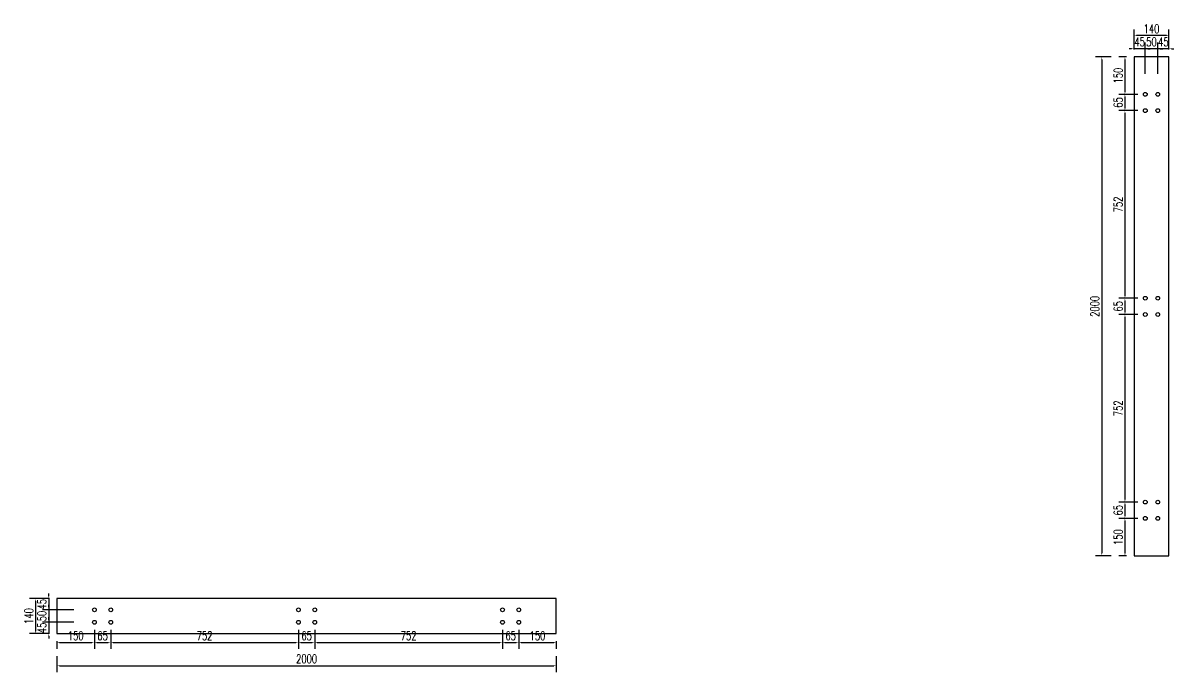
# Model space of a CAD drawing. Header units: millimetres. Extents: x -1690391 to -1305911, y 1095385 to 1536160.
# Drawn here: x -1473452 to -1468842, y 1166609 to 1169210 of the extents above; entities that cross this region are included whole.
import ezdxf

# ---------------------------------------------------------------- set-up
doc = ezdxf.new("R2010")
doc.units = ezdxf.units.MM
doc.header["$LTSCALE"] = 10
doc.layers.get('DEFPOINTS').update_dxf_attribs({"linetype": 'CONTINUOUS'})
doc.layers.add('W-STEEL_FRAME钢架', color=3, linetype='CONTINUOUS')
doc.styles.add('STANDARD_T3', font='simplex.shx', dxfattribs={"width": 0.7, "bigfont": 'gbcbig.shx'})
doc.dimstyles.new('W&&10', dxfattribs={"dimtxt": 35, "dimasz": 10, "dimexe": 25, "dimexo": 30, "dimgap": 10, "dimtad": 1, "dimdec": 0, "dimzin": 0, "dimdsep": 46, "dimtxsty": 'STANDARD_T3', "dimcen": 0.09, "dimclrd": 1, "dimclre": 1, "dimclrt": 7, "dimazin": 2, "dimtfac": 1, "dimtdec": 0, "dimtix": 1, "dimtmove": 2, "dimatfit": 3, "dimfxl": 100, "dimtolj": 1, "dimtzin": 0, "dimarcsym": 0})

# ---------------------------------------------------------------- blocks, each defined once
blk = doc.blocks.new('*D206')
at = {"layer": 'DEFPOINTS', "color": 0, "transparency": 16777216}
for p in [(-1473166.3, 1166807.9), (-1473316.3, 1166762.9), (-1473166.3, 1166726.5)]:
    blk.add_point(p, dxfattribs=at)
at = {"layer": 'W-STEEL_FRAME钢架', "color": 1, "lineweight": -2, "transparency": 16777216}
for p, q in [((-1473166.3, 1166777.9), (-1473166.3, 1166701.5)), ((-1473316.3, 1166732.9), (-1473316.3, 1166701.5)), ((-1473306.3, 1166726.5), (-1473176.3, 1166726.5))]:
    blk.add_line(p, q, dxfattribs=at)
at = {"layer": 'W-STEEL_FRAME钢架', "color": 1, "transparency": 16777216}
for points in [[(-1473306.3, 1166728.2), (-1473306.3, 1166724.8), (-1473316.3, 1166726.5)], [(-1473176.3, 1166728.2), (-1473176.3, 1166724.8), (-1473166.3, 1166726.5)]]:
    blk.add_solid(points, dxfattribs=at)
at = {"layer": 'W-STEEL_FRAME钢架', "color": 7, "transparency": 16777216, "insert": (-1473241.3, 1166754), "char_height": 35, "attachment_point": 5, "style": 'STANDARD_T3'}
blk.add_mtext('\\A1;150', dxfattribs=at)
blk = doc.blocks.new('*D207')
at = {"layer": 'DEFPOINTS', "color": 0, "transparency": 16777216}
for p in [(-1473166.3, 1166807.9), (-1473101, 1166807.9), (-1473101, 1166726.5)]:
    blk.add_point(p, dxfattribs=at)
at = {"layer": 'W-STEEL_FRAME钢架', "color": 1, "lineweight": -2, "transparency": 16777216}
for p, q in [((-1473166.3, 1166777.9), (-1473166.3, 1166701.5)), ((-1473101, 1166777.9), (-1473101, 1166701.5)), ((-1473156.3, 1166726.5), (-1473111, 1166726.5))]:
    blk.add_line(p, q, dxfattribs=at)
at = {"layer": 'W-STEEL_FRAME钢架', "color": 1, "transparency": 16777216}
for points in [[(-1473156.3, 1166728.2), (-1473156.3, 1166724.8), (-1473166.3, 1166726.5)], [(-1473111, 1166728.2), (-1473111, 1166724.8), (-1473101, 1166726.5)]]:
    blk.add_solid(points, dxfattribs=at)
at = {"layer": 'W-STEEL_FRAME钢架', "color": 7, "transparency": 16777216, "insert": (-1473133.7, 1166754), "char_height": 35, "attachment_point": 5, "style": 'STANDARD_T3'}
blk.add_mtext('\\A1;65', dxfattribs=at)
blk = doc.blocks.new('*D208')
at = {"layer": 'DEFPOINTS', "color": 0, "transparency": 16777216}
for p in [(-1473101, 1166807.9), (-1472349, 1166807.9), (-1472349, 1166726.5)]:
    blk.add_point(p, dxfattribs=at)
at = {"layer": 'W-STEEL_FRAME钢架', "color": 1, "lineweight": -2, "transparency": 16777216}
for p, q in [((-1473101, 1166777.9), (-1473101, 1166701.5)), ((-1472349, 1166777.9), (-1472349, 1166701.5)), ((-1473091, 1166726.5), (-1472359, 1166726.5))]:
    blk.add_line(p, q, dxfattribs=at)
at = {"layer": 'W-STEEL_FRAME钢架', "color": 1, "transparency": 16777216}
for points in [[(-1473091, 1166728.2), (-1473091, 1166724.8), (-1473101, 1166726.5)], [(-1472359, 1166728.2), (-1472359, 1166724.8), (-1472349, 1166726.5)]]:
    blk.add_solid(points, dxfattribs=at)
at = {"layer": 'W-STEEL_FRAME钢架', "color": 7, "transparency": 16777216, "insert": (-1472725, 1166754), "char_height": 35, "attachment_point": 5, "style": 'STANDARD_T3'}
blk.add_mtext('\\A1;752', dxfattribs=at)
blk = doc.blocks.new('*D209')
at = {"layer": 'DEFPOINTS', "color": 0, "transparency": 16777216}
for p in [(-1472349, 1166807.9), (-1472283.7, 1166807.9), (-1472283.7, 1166726.5)]:
    blk.add_point(p, dxfattribs=at)
at = {"layer": 'W-STEEL_FRAME钢架', "color": 1, "lineweight": -2, "transparency": 16777216}
for p, q in [((-1472349, 1166777.9), (-1472349, 1166701.5)), ((-1472283.7, 1166777.9), (-1472283.7, 1166701.5)), ((-1472339, 1166726.5), (-1472293.7, 1166726.5))]:
    blk.add_line(p, q, dxfattribs=at)
at = {"layer": 'W-STEEL_FRAME钢架', "color": 1, "transparency": 16777216}
for points in [[(-1472339, 1166728.2), (-1472339, 1166724.8), (-1472349, 1166726.5)], [(-1472293.7, 1166728.2), (-1472293.7, 1166724.8), (-1472283.7, 1166726.5)]]:
    blk.add_solid(points, dxfattribs=at)
at = {"layer": 'W-STEEL_FRAME钢架', "color": 7, "transparency": 16777216, "insert": (-1472316.3, 1166754), "char_height": 35, "attachment_point": 5, "style": 'STANDARD_T3'}
blk.add_mtext('\\A1;65', dxfattribs=at)
blk = doc.blocks.new('*D210')
at = {"layer": 'DEFPOINTS', "color": 0, "transparency": 16777216}
for p in [(-1472283.7, 1166807.9), (-1471531.7, 1166807.9), (-1471531.7, 1166726.5)]:
    blk.add_point(p, dxfattribs=at)
at = {"layer": 'W-STEEL_FRAME钢架', "color": 1, "lineweight": -2, "transparency": 16777216}
for p, q in [((-1472283.7, 1166777.9), (-1472283.7, 1166701.5)), ((-1471531.7, 1166777.9), (-1471531.7, 1166701.5)), ((-1472273.7, 1166726.5), (-1471541.7, 1166726.5))]:
    blk.add_line(p, q, dxfattribs=at)
at = {"layer": 'W-STEEL_FRAME钢架', "color": 1, "transparency": 16777216}
for points in [[(-1472273.7, 1166728.2), (-1472273.7, 1166724.8), (-1472283.7, 1166726.5)], [(-1471541.7, 1166728.2), (-1471541.7, 1166724.8), (-1471531.7, 1166726.5)]]:
    blk.add_solid(points, dxfattribs=at)
at = {"layer": 'W-STEEL_FRAME钢架', "color": 7, "transparency": 16777216, "insert": (-1471907.7, 1166754), "char_height": 35, "attachment_point": 5, "style": 'STANDARD_T3'}
blk.add_mtext('\\A1;752', dxfattribs=at)
blk = doc.blocks.new('*D211')
at = {"layer": 'DEFPOINTS', "color": 0, "transparency": 16777216}
for p in [(-1471531.7, 1166807.9), (-1471466.3, 1166807.9), (-1471466.3, 1166726.5)]:
    blk.add_point(p, dxfattribs=at)
at = {"layer": 'W-STEEL_FRAME钢架', "color": 1, "lineweight": -2, "transparency": 16777216}
for p, q in [((-1471531.7, 1166777.9), (-1471531.7, 1166701.5)), ((-1471466.3, 1166777.9), (-1471466.3, 1166701.5)), ((-1471521.7, 1166726.5), (-1471476.3, 1166726.5))]:
    blk.add_line(p, q, dxfattribs=at)
at = {"layer": 'W-STEEL_FRAME钢架', "color": 1, "transparency": 16777216}
for points in [[(-1471521.7, 1166728.2), (-1471521.7, 1166724.8), (-1471531.7, 1166726.5)], [(-1471476.3, 1166728.2), (-1471476.3, 1166724.8), (-1471466.3, 1166726.5)]]:
    blk.add_solid(points, dxfattribs=at)
at = {"layer": 'W-STEEL_FRAME钢架', "color": 7, "transparency": 16777216, "insert": (-1471499, 1166754), "char_height": 35, "attachment_point": 5, "style": 'STANDARD_T3'}
blk.add_mtext('\\A1;65', dxfattribs=at)
blk = doc.blocks.new('*D212')
at = {"layer": 'DEFPOINTS', "color": 0, "transparency": 16777216}
for p in [(-1471466.3, 1166807.9), (-1471316.3, 1166762.9), (-1471316.3, 1166726.5)]:
    blk.add_point(p, dxfattribs=at)
at = {"layer": 'W-STEEL_FRAME钢架', "color": 1, "lineweight": -2, "transparency": 16777216}
for p, q in [((-1471466.3, 1166777.9), (-1471466.3, 1166701.5)), ((-1471456.3, 1166726.5), (-1471326.3, 1166726.5)), ((-1471316.3, 1166732.9), (-1471316.3, 1166701.5))]:
    blk.add_line(p, q, dxfattribs=at)
at = {"layer": 'W-STEEL_FRAME钢架', "color": 1, "transparency": 16777216}
for points in [[(-1471456.3, 1166728.2), (-1471456.3, 1166724.8), (-1471466.3, 1166726.5)], [(-1471326.3, 1166728.2), (-1471326.3, 1166724.8), (-1471316.3, 1166726.5)]]:
    blk.add_solid(points, dxfattribs=at)
at = {"layer": 'W-STEEL_FRAME钢架', "color": 7, "transparency": 16777216, "insert": (-1471391.3, 1166754), "char_height": 35, "attachment_point": 5, "style": 'STANDARD_T3'}
blk.add_mtext('\\A1;150', dxfattribs=at)
blk = doc.blocks.new('*D213')
at = {"layer": 'DEFPOINTS', "color": 0, "transparency": 16777216}
for p in [(-1473316.3, 1166902.9), (-1473401.9, 1166762.9), (-1473316.3, 1166762.9)]:
    blk.add_point(p, dxfattribs=at)
at = {"layer": 'W-STEEL_FRAME钢架', "color": 1, "lineweight": -2, "transparency": 16777216}
for p, q in [((-1473346.3, 1166902.9), (-1473426.9, 1166902.9)), ((-1473401.9, 1166892.9), (-1473401.9, 1166772.9)), ((-1473346.3, 1166762.9), (-1473426.9, 1166762.9))]:
    blk.add_line(p, q, dxfattribs=at)
at = {"layer": 'W-STEEL_FRAME钢架', "color": 1, "transparency": 16777216}
for points in [[(-1473403.6, 1166892.9), (-1473400.2, 1166892.9), (-1473401.9, 1166902.9)], [(-1473403.6, 1166772.9), (-1473400.2, 1166772.9), (-1473401.9, 1166762.9)]]:
    blk.add_solid(points, dxfattribs=at)
at = {"layer": 'W-STEEL_FRAME钢架', "color": 7, "transparency": 16777216, "insert": (-1473429.4, 1166832.9), "char_height": 35, "attachment_point": 5, "rotation": 90, "style": 'STANDARD_T3'}
blk.add_mtext('\\A1;140', dxfattribs=at)
blk = doc.blocks.new('*D214')
at = {"layer": 'DEFPOINTS', "color": 0, "transparency": 16777216}
for p in [(-1473316.3, 1166902.9), (-1473349.1, 1166857.9), (-1473166.3, 1166857.9)]:
    blk.add_point(p, dxfattribs=at)
at = {"layer": 'W-STEEL_FRAME钢架', "color": 1, "lineweight": -2, "transparency": 16777216}
for p, q in [((-1473346.3, 1166902.9), (-1473374.1, 1166902.9)), ((-1473349.1, 1166912.9), (-1473349.1, 1166922.9)), ((-1473349.1, 1166902.9), (-1473349.1, 1166857.9)), ((-1473249.1, 1166857.9), (-1473374.1, 1166857.9)), ((-1473349.1, 1166847.9), (-1473349.1, 1166837.9))]:
    blk.add_line(p, q, dxfattribs=at)
at = {"layer": 'W-STEEL_FRAME钢架', "color": 1, "transparency": 16777216}
for points in [[(-1473350.7, 1166912.9), (-1473347.4, 1166912.9), (-1473349.1, 1166902.9)], [(-1473350.7, 1166847.9), (-1473347.4, 1166847.9), (-1473349.1, 1166857.9)]]:
    blk.add_solid(points, dxfattribs=at)
at = {"layer": 'W-STEEL_FRAME钢架', "color": 7, "transparency": 16777216, "insert": (-1473376.6, 1166880.4), "char_height": 35, "attachment_point": 5, "rotation": 90, "style": 'STANDARD_T3'}
blk.add_mtext('\\A1;45', dxfattribs=at)
blk = doc.blocks.new('*D215')
at = {"layer": 'DEFPOINTS', "color": 0, "transparency": 16777216}
for p in [(-1473166.3, 1166857.9), (-1473349.1, 1166807.9), (-1473166.3, 1166807.9)]:
    blk.add_point(p, dxfattribs=at)
at = {"layer": 'W-STEEL_FRAME钢架', "color": 1, "lineweight": -2, "transparency": 16777216}
for p, q in [((-1473249.1, 1166857.9), (-1473374.1, 1166857.9)), ((-1473349.1, 1166867.9), (-1473349.1, 1166877.9)), ((-1473349.1, 1166857.9), (-1473349.1, 1166807.9)), ((-1473249.1, 1166807.9), (-1473374.1, 1166807.9)), ((-1473349.1, 1166797.9), (-1473349.1, 1166787.9))]:
    blk.add_line(p, q, dxfattribs=at)
at = {"layer": 'W-STEEL_FRAME钢架', "color": 1, "transparency": 16777216}
for points in [[(-1473350.7, 1166867.9), (-1473347.4, 1166867.9), (-1473349.1, 1166857.9)], [(-1473350.7, 1166797.9), (-1473347.4, 1166797.9), (-1473349.1, 1166807.9)]]:
    blk.add_solid(points, dxfattribs=at)
at = {"layer": 'W-STEEL_FRAME钢架', "color": 7, "transparency": 16777216, "insert": (-1473376.6, 1166832.9), "char_height": 35, "attachment_point": 5, "rotation": 90, "style": 'STANDARD_T3'}
blk.add_mtext('\\A1;50', dxfattribs=at)
blk = doc.blocks.new('*D204')
at = {"layer": 'DEFPOINTS', "color": 0, "transparency": 16777216}
for p in [(-1473166.3, 1166807.9), (-1473349.1, 1166762.9), (-1473316.3, 1166762.9)]:
    blk.add_point(p, dxfattribs=at)
at = {"layer": 'W-STEEL_FRAME钢架', "color": 1, "lineweight": -2, "transparency": 16777216}
for p, q in [((-1473249.1, 1166807.9), (-1473374.1, 1166807.9)), ((-1473349.1, 1166817.9), (-1473349.1, 1166827.9)), ((-1473349.1, 1166807.9), (-1473349.1, 1166762.9)), ((-1473346.3, 1166762.9), (-1473374.1, 1166762.9)), ((-1473349.1, 1166752.9), (-1473349.1, 1166742.9))]:
    blk.add_line(p, q, dxfattribs=at)
at = {"layer": 'W-STEEL_FRAME钢架', "color": 1, "transparency": 16777216}
for points in [[(-1473350.7, 1166817.9), (-1473347.4, 1166817.9), (-1473349.1, 1166807.9)], [(-1473350.7, 1166752.9), (-1473347.4, 1166752.9), (-1473349.1, 1166762.9)]]:
    blk.add_solid(points, dxfattribs=at)
at = {"layer": 'W-STEEL_FRAME钢架', "color": 7, "transparency": 16777216, "insert": (-1473376.6, 1166785.4), "char_height": 35, "attachment_point": 5, "rotation": 90, "style": 'STANDARD_T3'}
blk.add_mtext('\\A1;45', dxfattribs=at)
blk = doc.blocks.new('*D205')
at = {"layer": 'DEFPOINTS', "color": 0, "transparency": 16777216}
for p in [(-1473316.3, 1166701.5), (-1471316.3, 1166701.5), (-1471316.3, 1166633.6)]:
    blk.add_point(p, dxfattribs=at)
at = {"layer": 'W-STEEL_FRAME钢架', "color": 1, "lineweight": -2, "transparency": 16777216}
for p, q in [((-1473316.3, 1166671.5), (-1473316.3, 1166608.6)), ((-1471316.3, 1166671.5), (-1471316.3, 1166608.6)), ((-1473306.3, 1166633.6), (-1471326.3, 1166633.6))]:
    blk.add_line(p, q, dxfattribs=at)
at = {"layer": 'W-STEEL_FRAME钢架', "color": 1, "transparency": 16777216}
for points in [[(-1473306.3, 1166635.3), (-1473306.3, 1166632), (-1473316.3, 1166633.6)], [(-1471326.3, 1166635.3), (-1471326.3, 1166632), (-1471316.3, 1166633.6)]]:
    blk.add_solid(points, dxfattribs=at)
at = {"layer": 'W-STEEL_FRAME钢架', "color": 7, "transparency": 16777216, "insert": (-1472316.3, 1166661.1), "char_height": 35, "attachment_point": 5, "style": 'STANDARD_T3'}
blk.add_mtext('\\A1;2000', dxfattribs=at)
blk = doc.blocks.new('*D218')
at = {"layer": 'DEFPOINTS', "color": 0, "transparency": 16777216}
for p in [(-1469001.6, 1169074.5), (-1469038, 1168924.5), (-1468956.6, 1168924.5)]:
    blk.add_point(p, dxfattribs=at)
at = {"layer": 'W-STEEL_FRAME钢架', "color": 1, "lineweight": -2, "transparency": 16777216}
for p, q in [((-1469031.6, 1169074.5), (-1469063, 1169074.5)), ((-1469038, 1169064.5), (-1469038, 1168934.5)), ((-1468986.6, 1168924.5), (-1469063, 1168924.5))]:
    blk.add_line(p, q, dxfattribs=at)
at = {"layer": 'W-STEEL_FRAME钢架', "color": 1, "transparency": 16777216}
for points in [[(-1469039.7, 1169064.5), (-1469036.4, 1169064.5), (-1469038, 1169074.5)], [(-1469039.7, 1168934.5), (-1469036.4, 1168934.5), (-1469038, 1168924.5)]]:
    blk.add_solid(points, dxfattribs=at)
at = {"layer": 'W-STEEL_FRAME钢架', "color": 7, "transparency": 16777216, "insert": (-1469065.5, 1168999.5), "char_height": 35, "attachment_point": 5, "rotation": 90, "style": 'STANDARD_T3'}
blk.add_mtext('\\A1;150', dxfattribs=at)
blk = doc.blocks.new('*D219')
at = {"layer": 'DEFPOINTS', "color": 0, "transparency": 16777216}
for p in [(-1468956.6, 1168924.5), (-1469038, 1168859.1), (-1468956.6, 1168859.1)]:
    blk.add_point(p, dxfattribs=at)
at = {"layer": 'W-STEEL_FRAME钢架', "color": 1, "lineweight": -2, "transparency": 16777216}
for p, q in [((-1468986.6, 1168924.5), (-1469063, 1168924.5)), ((-1469038, 1168914.5), (-1469038, 1168869.1)), ((-1468986.6, 1168859.1), (-1469063, 1168859.1))]:
    blk.add_line(p, q, dxfattribs=at)
at = {"layer": 'W-STEEL_FRAME钢架', "color": 1, "transparency": 16777216}
for points in [[(-1469039.7, 1168914.5), (-1469036.4, 1168914.5), (-1469038, 1168924.5)], [(-1469039.7, 1168869.1), (-1469036.4, 1168869.1), (-1469038, 1168859.1)]]:
    blk.add_solid(points, dxfattribs=at)
at = {"layer": 'W-STEEL_FRAME钢架', "color": 7, "transparency": 16777216, "insert": (-1469065.5, 1168891.8), "char_height": 35, "attachment_point": 5, "rotation": 90, "style": 'STANDARD_T3'}
blk.add_mtext('\\A1;65', dxfattribs=at)
blk = doc.blocks.new('*D220')
at = {"layer": 'DEFPOINTS', "color": 0, "transparency": 16777216}
for p in [(-1468956.6, 1168859.1), (-1469038, 1168107.1), (-1468956.6, 1168107.1)]:
    blk.add_point(p, dxfattribs=at)
at = {"layer": 'W-STEEL_FRAME钢架', "color": 1, "lineweight": -2, "transparency": 16777216}
for p, q in [((-1468986.6, 1168859.1), (-1469063, 1168859.1)), ((-1469038, 1168849.1), (-1469038, 1168117.1)), ((-1468986.6, 1168107.1), (-1469063, 1168107.1))]:
    blk.add_line(p, q, dxfattribs=at)
at = {"layer": 'W-STEEL_FRAME钢架', "color": 1, "transparency": 16777216}
for points in [[(-1469039.7, 1168849.1), (-1469036.4, 1168849.1), (-1469038, 1168859.1)], [(-1469039.7, 1168117.1), (-1469036.4, 1168117.1), (-1469038, 1168107.1)]]:
    blk.add_solid(points, dxfattribs=at)
at = {"layer": 'W-STEEL_FRAME钢架', "color": 7, "transparency": 16777216, "insert": (-1469065.5, 1168483.1), "char_height": 35, "attachment_point": 5, "rotation": 90, "style": 'STANDARD_T3'}
blk.add_mtext('\\A1;752', dxfattribs=at)
blk = doc.blocks.new('*D221')
at = {"layer": 'DEFPOINTS', "color": 0, "transparency": 16777216}
for p in [(-1468956.6, 1168107.1), (-1469038, 1168041.8), (-1468956.6, 1168041.8)]:
    blk.add_point(p, dxfattribs=at)
at = {"layer": 'W-STEEL_FRAME钢架', "color": 1, "lineweight": -2, "transparency": 16777216}
for p, q in [((-1468986.6, 1168107.1), (-1469063, 1168107.1)), ((-1469038, 1168097.1), (-1469038, 1168051.8)), ((-1468986.6, 1168041.8), (-1469063, 1168041.8))]:
    blk.add_line(p, q, dxfattribs=at)
at = {"layer": 'W-STEEL_FRAME钢架', "color": 1, "transparency": 16777216}
for points in [[(-1469039.7, 1168097.1), (-1469036.4, 1168097.1), (-1469038, 1168107.1)], [(-1469039.7, 1168051.8), (-1469036.4, 1168051.8), (-1469038, 1168041.8)]]:
    blk.add_solid(points, dxfattribs=at)
at = {"layer": 'W-STEEL_FRAME钢架', "color": 7, "transparency": 16777216, "insert": (-1469065.5, 1168074.5), "char_height": 35, "attachment_point": 5, "rotation": 90, "style": 'STANDARD_T3'}
blk.add_mtext('\\A1;65', dxfattribs=at)
blk = doc.blocks.new('*D222')
at = {"layer": 'DEFPOINTS', "color": 0, "transparency": 16777216}
for p in [(-1468956.6, 1168041.8), (-1469038, 1167289.8), (-1468956.6, 1167289.8)]:
    blk.add_point(p, dxfattribs=at)
at = {"layer": 'W-STEEL_FRAME钢架', "color": 1, "lineweight": -2, "transparency": 16777216}
for p, q in [((-1468986.6, 1168041.8), (-1469063, 1168041.8)), ((-1469038, 1168031.8), (-1469038, 1167299.8)), ((-1468986.6, 1167289.8), (-1469063, 1167289.8))]:
    blk.add_line(p, q, dxfattribs=at)
at = {"layer": 'W-STEEL_FRAME钢架', "color": 1, "transparency": 16777216}
for points in [[(-1469039.7, 1168031.8), (-1469036.4, 1168031.8), (-1469038, 1168041.8)], [(-1469039.7, 1167299.8), (-1469036.4, 1167299.8), (-1469038, 1167289.8)]]:
    blk.add_solid(points, dxfattribs=at)
at = {"layer": 'W-STEEL_FRAME钢架', "color": 7, "transparency": 16777216, "insert": (-1469065.5, 1167665.8), "char_height": 35, "attachment_point": 5, "rotation": 90, "style": 'STANDARD_T3'}
blk.add_mtext('\\A1;752', dxfattribs=at)
blk = doc.blocks.new('*D223')
at = {"layer": 'DEFPOINTS', "color": 0, "transparency": 16777216}
for p in [(-1468956.6, 1167289.8), (-1469038, 1167224.5), (-1468956.6, 1167224.5)]:
    blk.add_point(p, dxfattribs=at)
at = {"layer": 'W-STEEL_FRAME钢架', "color": 1, "lineweight": -2, "transparency": 16777216}
for p, q in [((-1468986.6, 1167289.8), (-1469063, 1167289.8)), ((-1469038, 1167279.8), (-1469038, 1167234.5)), ((-1468986.6, 1167224.5), (-1469063, 1167224.5))]:
    blk.add_line(p, q, dxfattribs=at)
at = {"layer": 'W-STEEL_FRAME钢架', "color": 1, "transparency": 16777216}
for points in [[(-1469039.7, 1167279.8), (-1469036.4, 1167279.8), (-1469038, 1167289.8)], [(-1469039.7, 1167234.5), (-1469036.4, 1167234.5), (-1469038, 1167224.5)]]:
    blk.add_solid(points, dxfattribs=at)
at = {"layer": 'W-STEEL_FRAME钢架', "color": 7, "transparency": 16777216, "insert": (-1469065.5, 1167257.1), "char_height": 35, "attachment_point": 5, "rotation": 90, "style": 'STANDARD_T3'}
blk.add_mtext('\\A1;65', dxfattribs=at)
blk = doc.blocks.new('*D224')
at = {"layer": 'DEFPOINTS', "color": 0, "transparency": 16777216}
for p in [(-1468956.6, 1167224.5), (-1469038, 1167074.5), (-1469001.6, 1167074.5)]:
    blk.add_point(p, dxfattribs=at)
at = {"layer": 'W-STEEL_FRAME钢架', "color": 1, "lineweight": -2, "transparency": 16777216}
for p, q in [((-1468986.6, 1167224.5), (-1469063, 1167224.5)), ((-1469038, 1167214.5), (-1469038, 1167084.5)), ((-1469031.6, 1167074.5), (-1469063, 1167074.5))]:
    blk.add_line(p, q, dxfattribs=at)
at = {"layer": 'W-STEEL_FRAME钢架', "color": 1, "transparency": 16777216}
for points in [[(-1469039.7, 1167214.5), (-1469036.4, 1167214.5), (-1469038, 1167224.5)], [(-1469039.7, 1167084.5), (-1469036.4, 1167084.5), (-1469038, 1167074.5)]]:
    blk.add_solid(points, dxfattribs=at)
at = {"layer": 'W-STEEL_FRAME钢架', "color": 7, "transparency": 16777216, "insert": (-1469065.5, 1167149.5), "char_height": 35, "attachment_point": 5, "rotation": 90, "style": 'STANDARD_T3'}
blk.add_mtext('\\A1;150', dxfattribs=at)
blk = doc.blocks.new('*D225')
at = {"layer": 'DEFPOINTS', "color": 0, "transparency": 16777216}
for p in [(-1469001.6, 1169160), (-1469001.6, 1169074.5), (-1468861.6, 1169074.5)]:
    blk.add_point(p, dxfattribs=at)
at = {"layer": 'W-STEEL_FRAME钢架', "color": 1, "lineweight": -2, "transparency": 16777216}
for p, q in [((-1469001.6, 1169104.5), (-1469001.6, 1169185)), ((-1468871.6, 1169160), (-1468991.6, 1169160)), ((-1468861.6, 1169104.5), (-1468861.6, 1169185))]:
    blk.add_line(p, q, dxfattribs=at)
at = {"layer": 'W-STEEL_FRAME钢架', "color": 1, "transparency": 16777216}
for points in [[(-1468991.6, 1169161.7), (-1468991.6, 1169158.4), (-1469001.6, 1169160)], [(-1468871.6, 1169161.7), (-1468871.6, 1169158.4), (-1468861.6, 1169160)]]:
    blk.add_solid(points, dxfattribs=at)
at = {"layer": 'W-STEEL_FRAME钢架', "color": 7, "transparency": 16777216, "insert": (-1468931.6, 1169187.5), "char_height": 35, "attachment_point": 5, "style": 'STANDARD_T3'}
blk.add_mtext('\\A1;140', dxfattribs=at)
blk = doc.blocks.new('*D226')
at = {"layer": 'DEFPOINTS', "color": 0, "transparency": 16777216}
for p in [(-1468906.6, 1169107.2), (-1468861.6, 1169074.5), (-1468906.6, 1168924.5)]:
    blk.add_point(p, dxfattribs=at)
at = {"layer": 'W-STEEL_FRAME钢架', "color": 1, "lineweight": -2, "transparency": 16777216}
for p, q in [((-1468916.6, 1169107.2), (-1468926.6, 1169107.2)), ((-1468906.6, 1169007.2), (-1468906.6, 1169132.2)), ((-1468861.6, 1169107.2), (-1468906.6, 1169107.2)), ((-1468861.6, 1169104.5), (-1468861.6, 1169132.2)), ((-1468851.6, 1169107.2), (-1468841.6, 1169107.2))]:
    blk.add_line(p, q, dxfattribs=at)
at = {"layer": 'W-STEEL_FRAME钢架', "color": 1, "transparency": 16777216}
for points in [[(-1468916.6, 1169108.9), (-1468916.6, 1169105.5), (-1468906.6, 1169107.2)], [(-1468851.6, 1169108.9), (-1468851.6, 1169105.5), (-1468861.6, 1169107.2)]]:
    blk.add_solid(points, dxfattribs=at)
at = {"layer": 'W-STEEL_FRAME钢架', "color": 7, "transparency": 16777216, "insert": (-1468884.1, 1169134.7), "char_height": 35, "attachment_point": 5, "style": 'STANDARD_T3'}
blk.add_mtext('\\A1;45', dxfattribs=at)
blk = doc.blocks.new('*D227')
at = {"layer": 'DEFPOINTS', "color": 0, "transparency": 16777216}
for p in [(-1468956.6, 1169107.2), (-1468956.6, 1168924.5), (-1468906.6, 1168924.5)]:
    blk.add_point(p, dxfattribs=at)
at = {"layer": 'W-STEEL_FRAME钢架', "color": 1, "lineweight": -2, "transparency": 16777216}
for p, q in [((-1468966.6, 1169107.2), (-1468976.6, 1169107.2)), ((-1468956.6, 1169007.2), (-1468956.6, 1169132.2)), ((-1468906.6, 1169107.2), (-1468956.6, 1169107.2)), ((-1468906.6, 1169007.2), (-1468906.6, 1169132.2)), ((-1468896.6, 1169107.2), (-1468886.6, 1169107.2))]:
    blk.add_line(p, q, dxfattribs=at)
at = {"layer": 'W-STEEL_FRAME钢架', "color": 1, "transparency": 16777216}
for points in [[(-1468966.6, 1169108.9), (-1468966.6, 1169105.5), (-1468956.6, 1169107.2)], [(-1468896.6, 1169108.9), (-1468896.6, 1169105.5), (-1468906.6, 1169107.2)]]:
    blk.add_solid(points, dxfattribs=at)
at = {"layer": 'W-STEEL_FRAME钢架', "color": 7, "transparency": 16777216, "insert": (-1468931.6, 1169134.7), "char_height": 35, "attachment_point": 5, "style": 'STANDARD_T3'}
blk.add_mtext('\\A1;50', dxfattribs=at)
blk = doc.blocks.new('*D216')
at = {"layer": 'DEFPOINTS', "color": 0, "transparency": 16777216}
for p in [(-1469001.6, 1169107.2), (-1469001.6, 1169074.5), (-1468956.6, 1168924.5)]:
    blk.add_point(p, dxfattribs=at)
at = {"layer": 'W-STEEL_FRAME钢架', "color": 1, "lineweight": -2, "transparency": 16777216}
for p, q in [((-1469011.6, 1169107.2), (-1469021.6, 1169107.2)), ((-1469001.6, 1169104.5), (-1469001.6, 1169132.2)), ((-1468956.6, 1169107.2), (-1469001.6, 1169107.2)), ((-1468956.6, 1169007.2), (-1468956.6, 1169132.2)), ((-1468946.6, 1169107.2), (-1468936.6, 1169107.2))]:
    blk.add_line(p, q, dxfattribs=at)
at = {"layer": 'W-STEEL_FRAME钢架', "color": 1, "transparency": 16777216}
for points in [[(-1469011.6, 1169108.9), (-1469011.6, 1169105.5), (-1469001.6, 1169107.2)], [(-1468946.6, 1169108.9), (-1468946.6, 1169105.5), (-1468956.6, 1169107.2)]]:
    blk.add_solid(points, dxfattribs=at)
at = {"layer": 'W-STEEL_FRAME钢架', "color": 7, "transparency": 16777216, "insert": (-1468979.1, 1169134.7), "char_height": 35, "attachment_point": 5, "style": 'STANDARD_T3'}
blk.add_mtext('\\A1;45', dxfattribs=at)
blk = doc.blocks.new('*D217')
at = {"layer": 'DEFPOINTS', "color": 0, "transparency": 16777216}
for p in [(-1469063, 1169074.5), (-1469130.9, 1167074.5), (-1469063, 1167074.5)]:
    blk.add_point(p, dxfattribs=at)
at = {"layer": 'W-STEEL_FRAME钢架', "color": 1, "lineweight": -2, "transparency": 16777216}
for p, q in [((-1469093, 1169074.5), (-1469155.9, 1169074.5)), ((-1469130.9, 1169064.5), (-1469130.9, 1167084.5)), ((-1469093, 1167074.5), (-1469155.9, 1167074.5))]:
    blk.add_line(p, q, dxfattribs=at)
at = {"layer": 'W-STEEL_FRAME钢架', "color": 1, "transparency": 16777216}
for points in [[(-1469132.5, 1169064.5), (-1469129.2, 1169064.5), (-1469130.9, 1169074.5)], [(-1469132.5, 1167084.5), (-1469129.2, 1167084.5), (-1469130.9, 1167074.5)]]:
    blk.add_solid(points, dxfattribs=at)
at = {"layer": 'W-STEEL_FRAME钢架', "color": 7, "transparency": 16777216, "insert": (-1469158.4, 1168074.5), "char_height": 35, "attachment_point": 5, "rotation": 90, "style": 'STANDARD_T3'}
blk.add_mtext('\\A1;2000', dxfattribs=at)

msp = doc.modelspace()

# ---------------------------------------------------------------- linework, layer by layer
at = {"layer": 'W-STEEL_FRAME钢架'}
for points in [[(-1469001.6, 1169074.5), (-1469001.6, 1167074.5), (-1468861.6, 1167074.5), (-1468861.6, 1169074.5)], [(-1473316.3, 1166762.9), (-1471316.3, 1166762.9), (-1471316.3, 1166902.9), (-1473316.3, 1166902.9)]]:
    msp.add_lwpolyline(points, close=True, dxfattribs=at)
at = {"layer": 'W-STEEL_FRAME钢架', "color": 1}
for centre in [(-1468956.6, 1168924.5), (-1468906.6, 1168924.5), (-1468956.6, 1168859.1), (-1468906.6, 1168859.1), (-1468956.6, 1168107.1), (-1468906.6, 1168107.1), (-1468956.6, 1168041.8), (-1468906.6, 1168041.8), (-1468956.6, 1167289.8), (-1468906.6, 1167289.8), (-1468956.6, 1167224.5), (-1468906.6, 1167224.5), (-1473166.3, 1166857.9), (-1473101, 1166857.9), (-1472349, 1166857.9), (-1472283.7, 1166857.9), (-1471531.7, 1166857.9), (-1471466.3, 1166857.9), (-1473166.3, 1166807.9), (-1473101, 1166807.9), (-1472349, 1166807.9), (-1472283.7, 1166807.9), (-1471531.7, 1166807.9), (-1471466.3, 1166807.9)]:
    msp.add_circle(centre, 7.5, dxfattribs=at)

# ---------------------------------------------------------------- dimensions: what is measured, and where the dimension line sits
at = {"layer": 'W-STEEL_FRAME钢架'}
for base, p1, p2, angle, picture, middle in [((-1469001.6, 1169160), (-1468861.6, 1169074.5), (-1469001.6, 1169074.5), 180, '*D225', (-1468931.6, 1169187.5)), ((-1469130.9, 1167074.5), (-1469063, 1169074.5), (-1469063, 1167074.5), 270, '*D217', (-1469158.4, 1168074.5)), ((-1469038, 1168924.5), (-1469001.6, 1169074.5), (-1468956.6, 1168924.5), 270, '*D218', (-1469065.5, 1168999.5)), ((-1469038, 1168859.1), (-1468956.6, 1168924.5), (-1468956.6, 1168859.1), 270, '*D219', (-1469065.5, 1168891.8)), ((-1469038, 1168107.1), (-1468956.6, 1168859.1), (-1468956.6, 1168107.1), 270, '*D220', (-1469065.5, 1168483.1)), ((-1469038, 1168041.8), (-1468956.6, 1168107.1), (-1468956.6, 1168041.8), 270, '*D221', (-1469065.5, 1168074.5)), ((-1469038, 1167289.8), (-1468956.6, 1168041.8), (-1468956.6, 1167289.8), 270, '*D222', (-1469065.5, 1167665.8)), ((-1469038, 1167224.5), (-1468956.6, 1167289.8), (-1468956.6, 1167224.5), 270, '*D223', (-1469065.5, 1167257.1)), ((-1469038, 1167074.5), (-1468956.6, 1167224.5), (-1469001.6, 1167074.5), 270, '*D224', (-1469065.5, 1167149.5)), ((-1473401.9, 1166762.9), (-1473316.3, 1166902.9), (-1473316.3, 1166762.9), 270, '*D213', (-1473429.4, 1166832.9))]:
    dim = msp.add_linear_dim(base=base, p1=p1, p2=p2, angle=angle, dimstyle='W&&10', dxfattribs=at)
    dim.commit()
    dim.dimension.update_dxf_attribs({"geometry": picture, "text_midpoint": middle})
for base, p1, p2, angle, picture, middle in [((-1469001.6, 1169107.2), (-1468956.6, 1168924.5), (-1469001.6, 1169074.5), 180, '*D216', (-1468979.1, 1169134.7)), ((-1468956.6, 1169107.2), (-1468906.6, 1168924.5), (-1468956.6, 1168924.5), 180, '*D227', (-1468931.6, 1169134.7)), ((-1468906.6, 1169107.2), (-1468861.6, 1169074.5), (-1468906.6, 1168924.5), 180, '*D226', (-1468884.1, 1169134.7)), ((-1473349.1, 1166857.9), (-1473316.3, 1166902.9), (-1473166.3, 1166857.9), 270, '*D214', (-1473376.6, 1166880.4)), ((-1473349.1, 1166807.9), (-1473166.3, 1166857.9), (-1473166.3, 1166807.9), 270, '*D215', (-1473376.6, 1166832.9)), ((-1473349.1, 1166762.9), (-1473166.3, 1166807.9), (-1473316.3, 1166762.9), 270, '*D204', (-1473376.6, 1166785.4))]:
    dim = msp.add_linear_dim(base=base, p1=p1, p2=p2, angle=angle, dimstyle='W&&10', override={"dimfxlon": 1}, dxfattribs=at)
    dim.commit()
    dim.dimension.update_dxf_attribs({"geometry": picture, "text_midpoint": middle})
for base, p1, p2, picture, middle in [((-1473166.3, 1166726.5), (-1473316.3, 1166762.9), (-1473166.3, 1166807.9), '*D206', (-1473241.3, 1166754)), ((-1473101, 1166726.5), (-1473166.3, 1166807.9), (-1473101, 1166807.9), '*D207', (-1473133.7, 1166754)), ((-1472349, 1166726.5), (-1473101, 1166807.9), (-1472349, 1166807.9), '*D208', (-1472725, 1166754)), ((-1472283.7, 1166726.5), (-1472349, 1166807.9), (-1472283.7, 1166807.9), '*D209', (-1472316.3, 1166754)), ((-1471531.7, 1166726.5), (-1472283.7, 1166807.9), (-1471531.7, 1166807.9), '*D210', (-1471907.7, 1166754)), ((-1471466.3, 1166726.5), (-1471531.7, 1166807.9), (-1471466.3, 1166807.9), '*D211', (-1471499, 1166754)), ((-1471316.3, 1166726.5), (-1471466.3, 1166807.9), (-1471316.3, 1166762.9), '*D212', (-1471391.3, 1166754)), ((-1471316.3, 1166633.6), (-1473316.3, 1166701.5), (-1471316.3, 1166701.5), '*D205', (-1472316.3, 1166661.1))]:
    dim = msp.add_linear_dim(base=base, p1=p1, p2=p2, dimstyle='W&&10', dxfattribs=at)
    dim.commit()
    dim.dimension.update_dxf_attribs({"geometry": picture, "text_midpoint": middle})

doc.saveas('drawing.dxf')
